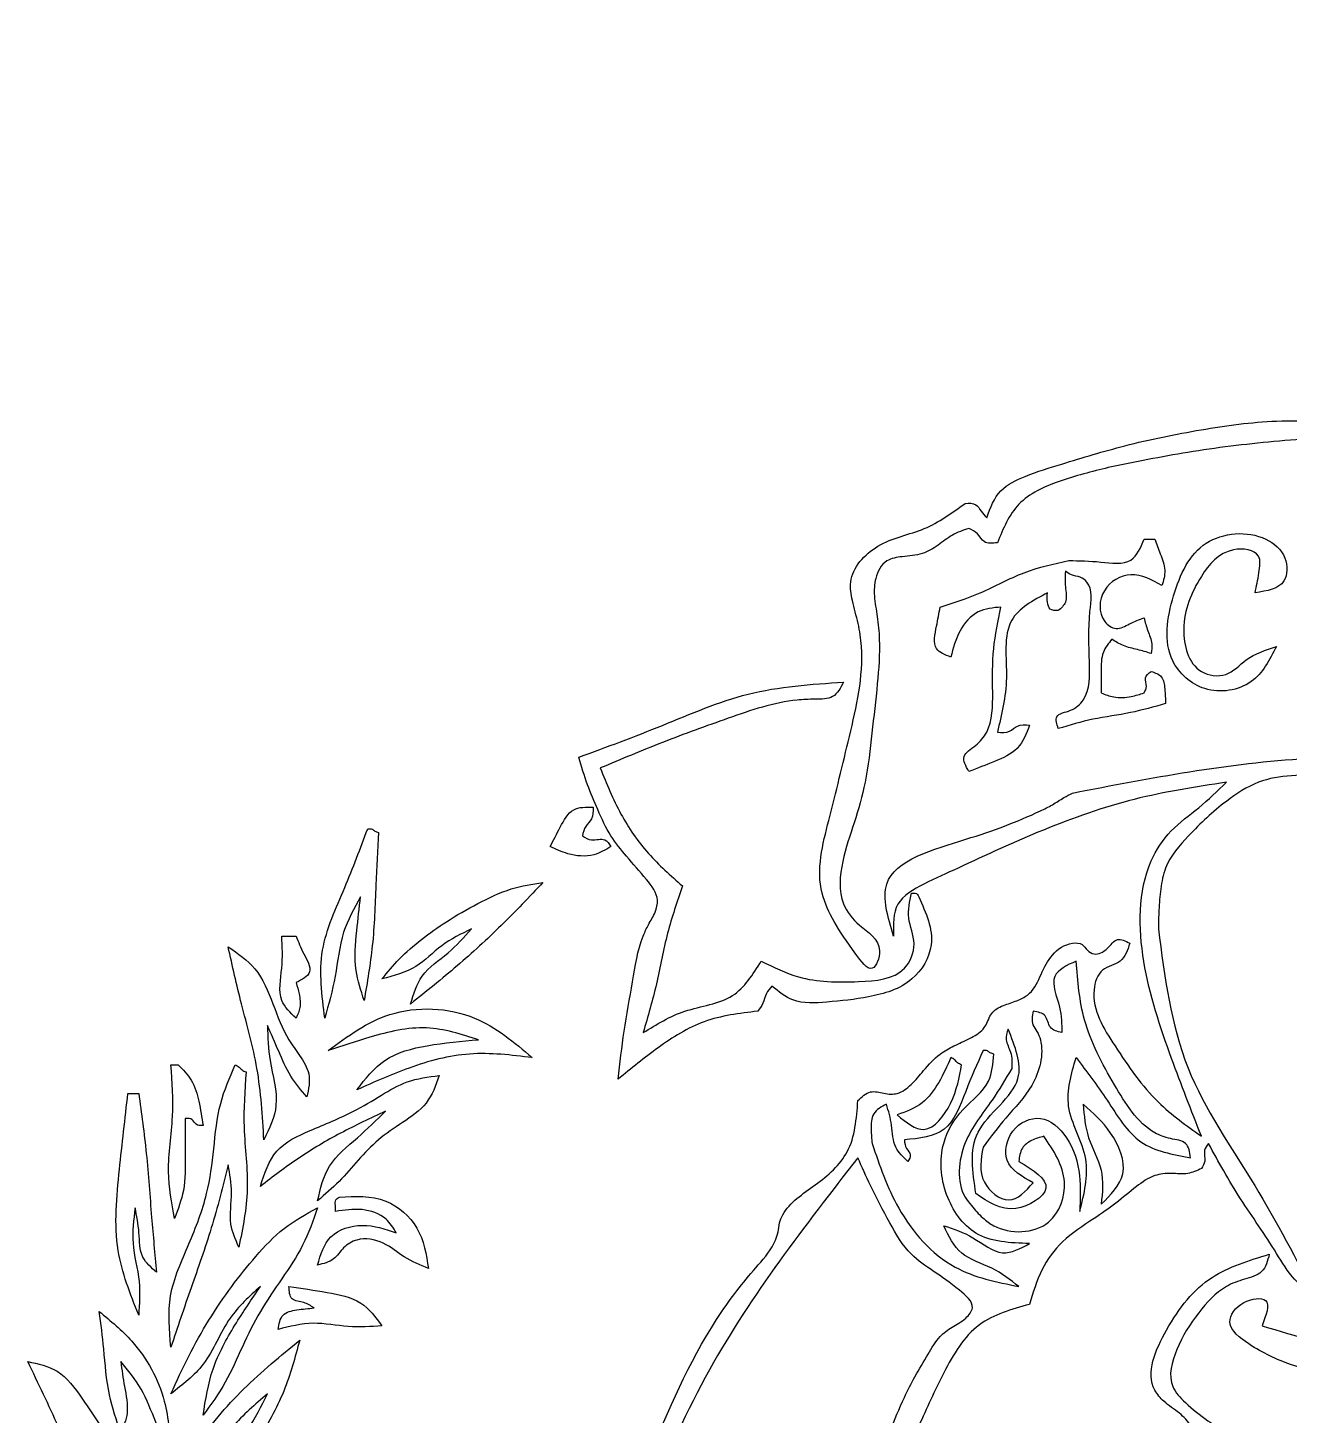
# Model space of a CAD drawing. Extents: x 2 to 213, y 30 to 257.
# Drawn here: x 6.7 to 88.6, y 167.2 to 257.3 of the extents above; entities that cross this region are included whole.
import ezdxf

# ---------------------------------------------------------------- set-up
doc = ezdxf.new("R2010")
doc.units = 0
doc.layers.add('logo_fulldesign_outline', color=7, linetype='CONTINUOUS')

msp = doc.modelspace()

# ---------------------------------------------------------------- linework, layer by layer
at = {"layer": 'logo_fulldesign_outline', "color": 7}
for p, q in [((79.147106, 224.123956), (79.844194, 224.123956)), ((23.166881, 198.340521), (24.096098, 198.340521)), ((15.966122, 189.978418), (16.430731, 189.978418)), ((13.178861, 188.120126), (13.875597, 188.120126))]:
    msp.add_line(p, q, dxfattribs=at)
for points, knots in [([(68.926639, 225.517498), (69.167263, 226.161704), (69.63013, 227.400912), (71.64868, 228.340042), (74.343898, 229.168447), (78.139071, 230.325136), (82.788925, 231.262867), (87.035706, 231.863467), (90.721606, 231.771191), (93.728771, 231.74289), (96.638973, 231.771362), (99.050071, 232.973631), (100.836409, 234.754588), (102.535109, 236.662766), (104.450002, 238.375137), (106.151256, 240.20116), (107.07913, 242.479153), (106.280119, 244.472744), (105.041981, 245.646079), (103.618494, 247.794721), (104.891888, 251.213412), (108.490809, 253.636541), (107.342199, 256.136293), (106.788867, 257.340523)], [0, 0, 0, 0, 1.980376, 3.809494, 6.318944, 10.567552, 15.639867, 20.564087, 23.383092, 26.673917, 29.635415, 31.961156, 34.534995, 37.16201, 39.630646, 42.218566, 44.683532, 46.450247, 48.259798, 49.837792, 53.857361, 57.623575, 61.124393, 61.124393, 61.124393, 61.124393]), ([(93.316284, 230.860318), (91.399978, 230.74541), (87.608808, 230.518079), (82.094416, 229.850979), (78.539165, 229.121584), (76.824276, 228.769757)], [0, 0, 0, 0, 5.758891, 11.393244, 16.643459, 16.643459, 16.643459, 16.643459]), ([(76.824276, 228.769757), (75.759942, 228.507065), (73.736007, 228.007532), (70.769118, 226.675961), (69.999385, 224.805335), (69.623376, 223.891546)], [0, 0, 0, 0, 3.323197, 6.319391, 9.180786, 9.180786, 9.180786, 9.180786]), ([(67.765295, 224.820762), (67.398186, 224.696814), (66.666515, 224.449778), (65.789116, 223.696188), (64.715765, 223.089956), (63.552695, 223.006581), (62.260739, 222.817907), (61.642249, 221.634459), (61.599243, 220.358613), (61.849287, 219.050964), (62.032257, 217.151469), (61.836849, 214.617434), (61.470757, 211.528867), (61.147207, 208.482615), (60.355377, 205.714175), (59.464118, 203.213274), (59.253424, 200.640715), (60.662839, 198.889624), (62.347325, 197.942329), (61.531756, 195.665223), (60.044565, 197.700973), (59.103898, 199.024258), (57.675877, 201.988024), (58.780375, 206.20181), (60.038612, 211.349665), (61.047983, 215.694395), (60.615363, 218.670224), (60.200857, 220.01234), (59.894372, 221.938897), (61.857061, 224.084382), (64.940261, 224.564511), (66.677832, 225.825995), (67.532814, 226.446715)], [0, 0, 0, 0, 1.149925, 2.291871, 3.44431, 4.758741, 5.798748, 7.143194, 8.285155, 9.637469, 11.113935, 14.002828, 17.226924, 20.458304, 23.177898, 25.80162, 28.556652, 30.282284, 32.389789, 33.623208, 35.022785, 37.561988, 39.570517, 44.317686, 49.928266, 55.831899, 57.341435, 58.877211, 60.079604, 63.002984, 66.222521, 69.341354, 69.341354, 69.341354, 69.341354]), ([(67.532814, 226.446715), (67.786506, 226.462093), (68.241523, 226.489676), (68.557011, 225.913603), (68.803476, 225.649485), (68.926639, 225.517498)], [0, 0, 0, 0, 0.693077, 1.243092, 1.7925, 1.7925, 1.7925, 1.7925]), ([(69.623376, 223.891546), (69.301366, 223.849736), (68.733726, 223.776033), (68.382547, 224.534155), (67.972567, 224.72452), (67.765295, 224.820762)], [0, 0, 0, 0, 0.864339, 1.523661, 2.197829, 2.197829, 2.197829, 2.197829]), ([(87.741689, 217.15536), (87.299323, 216.281457), (86.378665, 214.462681), (83.024199, 213.923327), (80.232167, 216.48433), (80.861356, 220.446724), (82.631301, 224.412842), (86.541567, 224.75653), (88.467119, 223.12337), (88.468266, 220.963496), (87.123677, 220.7582), (86.347864, 220.639746)], [0, 0, 0, 0, 2.814107, 5.856749, 8.622002, 12.847393, 16.865195, 20.733622, 22.476669, 23.965193, 25.995548, 25.995548, 25.995548, 25.995548]), ([(74.269247, 222.730131), (74.931708, 222.71827), (76.224893, 222.695118), (78.414536, 222.353848), (78.919609, 223.574254), (79.147106, 224.123956)], [0, 0, 0, 0, 2.060658, 4.022593, 5.630569, 5.630569, 5.630569, 5.630569]), ([(79.844194, 224.123956), (79.960271, 223.807538), (80.20228, 223.147834), (80.606169, 222.134763), (80.40476, 221.437566), (80.30845, 221.104178)], [0, 0, 0, 0, 1.019289, 2.125125, 3.138492, 3.138492, 3.138492, 3.138492]), ([(86.347864, 220.639746), (86.435865, 221.054211), (86.596393, 221.81027), (86.820365, 223.393675), (84.326997, 223.695077), (82.561569, 221.47834), (81.340507, 218.644015), (82.166174, 215.414245), (84.584953, 215.077871), (85.840031, 216.532489), (87.052512, 216.929626), (87.741689, 217.15536)], [0, 0, 0, 0, 1.322826, 2.413076, 4.075949, 6.786697, 10.405424, 13.373512, 14.968127, 16.600035, 18.749222, 18.749222, 18.749222, 18.749222]), ([(65.907003, 219.710706), (66.78214, 219.987412), (68.661328, 220.581586), (71.264613, 222.076104), (73.283449, 222.515549), (74.269247, 222.730131)], [0, 0, 0, 0, 2.748875, 5.902682, 8.912266, 8.912266, 8.912266, 8.912266]), ([(73.572511, 211.813069), (73.478439, 212.104689), (73.263888, 212.769787), (74.486704, 212.932688), (75.652377, 213.944925), (75.605201, 216.520464), (75.484424, 218.840375), (75.869876, 221.058608), (74.99802, 221.709761), (74.454193, 221.74235), (74.163022, 221.945537), (74.037119, 222.033394)], [0, 0, 0, 0, 0.772312, 1.761418, 2.823143, 5.340038, 8.60744, 10.531975, 11.061407, 11.656439, 12.109733, 12.109733, 12.109733, 12.109733]), ([(74.037119, 222.033394), (74.021438, 221.703352), (73.990184, 221.045547), (74.213927, 220.052015), (73.760967, 219.646811), (73.572511, 219.478225)], [0, 0, 0, 0, 1.009117, 2.011264, 2.725279, 2.725279, 2.725279, 2.725279]), ([(80.30845, 221.104178), (79.649246, 221.477024), (78.371922, 222.199479), (76.250795, 220.996933), (76.146094, 218.984504), (77.343625, 218.136237), (78.238545, 218.669263), (78.832938, 218.894544), (79.147106, 219.013617)], [0, 0, 0, 0, 2.140049, 4.146717, 6.140895, 7.00881, 7.926774, 8.955924, 8.955924, 8.955924, 8.955924]), ([(72.875422, 220.639922), (71.937279, 220.134663), (69.79109, 218.978782), (70.467625, 215.057168), (69.899807, 212.718529), (69.623517, 211.580589)], [0, 0, 0, 0, 2.926386, 6.694688, 10.266022, 10.266022, 10.266022, 10.266022]), ([(73.572511, 219.478225), (73.376972, 219.479653), (73.005154, 219.482367), (72.831662, 220.084272), (72.859577, 220.438718), (72.875422, 220.639922)], [0, 0, 0, 0, 0.524214, 0.996792, 1.617277, 1.617277, 1.617277, 1.617277]), ([(66.603739, 216.458447), (66.229807, 216.602252), (65.350723, 216.940325), (65.67678, 218.457145), (65.833858, 219.312436), (65.907003, 219.710706)], [0, 0, 0, 0, 1.07641, 2.530551, 3.797758, 3.797758, 3.797758, 3.797758]), ([(69.855997, 219.710706), (69.339554, 219.663268), (68.240192, 219.562288), (67.045535, 218.178511), (66.754011, 217.043509), (66.603739, 216.458447)], [0, 0, 0, 0, 1.508587, 3.211359, 5.022873, 5.022873, 5.022873, 5.022873]), ([(67.765436, 209.025772), (67.573348, 209.376347), (67.189082, 210.07766), (68.305015, 210.711982), (69.309463, 211.919716), (69.331659, 214.285351), (69.271953, 216.972315), (69.664013, 218.810553), (69.855997, 219.710706)], [0, 0, 0, 0, 1.02376, 2.047997, 3.176135, 5.781438, 8.637198, 11.377483, 11.377483, 11.377483, 11.377483]), ([(79.147106, 219.013617), (79.21618, 218.730492), (79.354585, 218.163187), (79.717327, 217.417376), (79.642995, 216.906096), (79.611714, 216.690928)], [0, 0, 0, 0, 0.877436, 1.758144, 2.398102, 2.398102, 2.398102, 2.398102]), ([(77.056544, 217.619792), (76.838082, 217.353158), (76.345154, 216.751536), (76.368871, 215.469203), (76.362924, 214.594245), (76.359808, 214.135758)], [0, 0, 0, 0, 1.005401, 2.268544, 3.659119, 3.659119, 3.659119, 3.659119]), ([(79.611714, 216.690928), (79.312462, 216.781569), (78.713839, 216.962889), (77.809573, 217.145035), (77.299441, 217.466654), (77.056544, 217.619792)], [0, 0, 0, 0, 0.939605, 1.879587, 2.73396, 2.73396, 2.73396, 2.73396]), ([(79.147106, 214.135758), (79.223405, 214.270783), (79.396106, 214.576407), (79.086123, 215.153561), (79.436189, 215.404008), (79.611714, 215.529583)], [0, 0, 0, 0, 0.445913, 1.00931, 1.575887, 1.575887, 1.575887, 1.575887]), ([(79.611714, 215.529583), (79.864501, 215.442084), (80.394061, 215.258782), (80.509989, 214.323671), (80.530073, 213.749435), (80.540931, 213.439022)], [0, 0, 0, 0, 0.743075, 1.556656, 2.513916, 2.513916, 2.513916, 2.513916]), ([(42.446469, 209.954812), (44.259304, 210.623541), (47.921287, 211.974394), (53.457605, 214.427039), (57.539974, 214.695079), (59.635566, 214.832671)], [0, 0, 0, 0, 5.8068, 11.72992, 17.977447, 17.977447, 17.977447, 17.977447]), ([(59.635566, 214.832671), (59.43974, 214.456261), (59.052353, 213.711643), (57.756144, 213.736401), (55.495516, 213.65509), (52.14763, 212.497012), (47.933937, 210.974557), (45.188468, 209.823134), (43.840294, 209.257724)], [0, 0, 0, 0, 1.172689, 2.319827, 3.498621, 8.118083, 12.656472, 17.035315, 17.035315, 17.035315, 17.035315]), ([(76.359808, 214.135758), (76.628896, 214.030007), (77.252867, 213.784785), (78.238587, 213.842899), (78.872672, 214.047295), (79.147106, 214.135758)], [0, 0, 0, 0, 0.860588, 1.995568, 2.86162, 2.86162, 2.86162, 2.86162]), ([(80.540931, 213.439022), (79.784935, 213.224909), (78.235854, 212.786178), (75.857277, 212.497201), (74.31992, 212.036867), (73.572511, 211.813069)], [0, 0, 0, 0, 2.354319, 4.824139, 7.160961, 7.160961, 7.160961, 7.160961]), ([(71.714078, 212.045197), (71.501651, 211.488001), (71.07883, 210.37894), (69.389788, 209.648383), (68.316371, 209.236945), (67.765436, 209.025772)], [0, 0, 0, 0, 1.715902, 3.415384, 5.207416, 5.207416, 5.207416, 5.207416]), ([(69.623517, 211.580589), (69.901869, 211.556767), (70.396476, 211.514439), (70.941118, 212.111348), (71.435726, 212.069019), (71.714078, 212.045197)], [0, 0, 0, 0, 0.79129, 1.406054, 2.197344, 2.197344, 2.197344, 2.197344]), ([(74.501728, 207.631912), (79.566924, 208.611364), (90.427034, 210.711373), (106.95511, 209.086038), (118.284284, 209.515473), (123.745272, 209.722473)], [0, 0, 0, 0, 15.40014, 33.018907, 49.415094, 49.415094, 49.415094, 49.415094]), ([(45.001639, 189.049201), (45.119492, 190.087182), (45.36, 192.205445), (45.946072, 195.288843), (46.294113, 197.665533), (46.972703, 199.118981), (47.418568, 199.823739), (47.708023, 200.932334), (46.725849, 202.180754), (45.617991, 203.423001), (44.422557, 204.871825), (43.704134, 206.506051), (42.965889, 208.196385), (42.623255, 209.356326), (42.446469, 209.954812)], [0, 0, 0, 0, 3.130895, 6.389386, 9.440952, 10.253567, 11.173338, 11.96116, 13.49516, 15.472619, 17.140405, 19.049328, 20.80336, 22.673079, 22.673079, 22.673079, 22.673079]), ([(43.840294, 209.257724), (44.253048, 208.244257), (45.058022, 206.267741), (46.861012, 203.633757), (48.412893, 202.269405), (49.182761, 201.592568)], [0, 0, 0, 0, 3.278269, 6.393455, 9.460259, 9.460259, 9.460259, 9.460259]), ([(84.489572, 208.328648), (82.482418, 208.020978), (78.418861, 207.398089), (72.617009, 205.33742), (68.901752, 203.607657), (67.068347, 202.754054)], [0, 0, 0, 0, 6.079905, 12.308984, 18.377701, 18.377701, 18.377701, 18.377701]), ([(82.863619, 185.332829), (82.207833, 187.012465), (80.754549, 190.734693), (78.81223, 196.547498), (78.710949, 202.052717), (80.799937, 205.279958), (82.761386, 206.652635), (83.905606, 207.762311), (84.489572, 208.328648)], [0, 0, 0, 0, 5.401911, 11.97113, 18.510896, 20.850896, 23.191344, 25.630854, 25.630854, 25.630854, 25.630854]), ([(100.749453, 208.328648), (99.108137, 208.39876), (95.8305, 208.538772), (91.161631, 208.777898), (87.08493, 208.863739), (84.187886, 206.964748), (82.191855, 205.091011), (80.536077, 203.191673), (80.205085, 201.403006), (80.09642, 200.0811), (80.082692, 199.209503), (80.076322, 198.805059)], [0, 0, 0, 0, 4.916241, 9.817524, 14.200367, 16.631435, 19.942638, 22.52841, 23.905812, 25.306251, 26.5187, 26.5187, 26.5187, 26.5187]), ([(62.887225, 198.340451), (62.514205, 199.568403), (61.495516, 202.921849), (67.720724, 204.572215), (71.11105, 205.830541), (73.204953, 206.854693), (73.865035, 207.303827), (74.312957, 207.534639), (74.501728, 207.631912)], [0, 0, 0, 0, 3.405705, 9.300726, 14.482992, 15.365814, 16.239626, 16.876131, 16.876131, 16.876131, 16.876131]), ([(40.588353, 204.147632), (40.801302, 204.559602), (41.226949, 205.383058), (41.948432, 206.753401), (42.918519, 206.719008), (43.375651, 206.702801)], [0, 0, 0, 0, 1.427429, 2.853183, 4.123779, 4.123779, 4.123779, 4.123779]), ([(43.375651, 206.702801), (43.380291, 206.43647), (43.388664, 205.955895), (42.836526, 205.482772), (42.732729, 205.063284), (42.678562, 204.844368)], [0, 0, 0, 0, 0.756153, 1.364421, 2.02832, 2.02832, 2.02832, 2.02832]), ([(25.954461, 192.998196), (25.766587, 194.49169), (25.395045, 197.445257), (27.291294, 201.417382), (28.266746, 204.034589), (28.741758, 205.309082)], [0, 0, 0, 0, 4.41873, 8.738579, 12.838942, 12.838942, 12.838942, 12.838942]), ([(29.438847, 205.076601), (29.382462, 203.937), (29.261098, 201.484071), (29.13979, 197.8237), (28.713112, 195.342715), (28.50963, 194.15954)], [0, 0, 0, 0, 3.424038, 7.370053, 10.967519, 10.967519, 10.967519, 10.967519]), ([(28.741758, 205.309082), (28.840789, 205.313724), (29.018124, 205.322036), (29.206055, 205.133989), (29.359117, 205.096256), (29.438847, 205.076601)], [0, 0, 0, 0, 0.282804, 0.506423, 0.749546, 0.749546, 0.749546, 0.749546]), ([(42.678562, 204.844368), (42.867781, 204.726948), (43.308043, 204.453744), (44.130541, 204.793287), (44.418349, 204.336101), (44.536995, 204.147632)], [0, 0, 0, 0, 0.648001, 1.507718, 2.110701, 2.110701, 2.110701, 2.110701]), ([(44.536995, 204.147632), (44.178559, 203.938258), (43.323546, 203.438818), (41.846202, 203.573017), (40.960755, 203.97751), (40.588353, 204.147632)], [0, 0, 0, 0, 1.225269, 2.922756, 4.154906, 4.154906, 4.154906, 4.154906]), ([(67.068347, 202.754054), (66.33874, 202.426997), (64.97836, 201.817189), (62.819027, 200.604004), (62.864641, 199.090048), (62.887225, 198.340451)], [0, 0, 0, 0, 2.45799, 4.583011, 6.666995, 6.666995, 6.666995, 6.666995]), ([(29.670834, 195.553048), (30.031268, 195.992259), (30.802996, 196.932654), (32.233021, 198.15493), (33.939746, 199.370015), (35.883136, 200.471122), (37.949508, 201.479145), (39.429054, 201.714324), (40.123639, 201.824731)], [0, 0, 0, 0, 1.701703, 3.64352, 5.620045, 7.978525, 10.350939, 12.450208, 12.450208, 12.450208, 12.450208]), ([(40.123639, 201.824731), (39.231846, 200.884146), (37.447521, 199.002197), (34.57089, 196.370358), (32.544447, 194.742565), (31.529267, 193.927095)], [0, 0, 0, 0, 3.887629, 7.778472, 11.684389, 11.684389, 11.684389, 11.684389]), ([(49.182761, 201.592568), (48.833078, 200.5801), (48.115273, 198.501772), (47.55575, 195.25122), (46.933971, 193.11942), (46.627591, 192.068979)], [0, 0, 0, 0, 3.208379, 6.585951, 9.86695, 9.86695, 9.86695, 9.86695]), ([(54.292747, 196.71471), (55.089401, 196.322404), (57.076828, 195.343714), (60.235697, 195.32662), (63.528054, 195.55862), (64.46513, 197.873038), (63.685404, 199.473281), (63.929532, 200.584837), (64.048816, 201.12796)], [0, 0, 0, 0, 2.622464, 6.542304, 9.633399, 11.345764, 13.047392, 14.67325, 14.67325, 14.67325, 14.67325]), ([(64.048816, 201.12796), (64.12554, 201.134918), (64.259855, 201.1471), (64.446723, 201.05892), (64.491243, 200.949831), (64.513425, 200.895479)], [0, 0, 0, 0, 0.229133, 0.401131, 0.571914, 0.571914, 0.571914, 0.571914]), ([(28.27715, 200.895479), (27.858433, 200.142203), (26.963651, 198.532477), (26.724859, 195.735065), (26.208382, 193.900261), (25.954461, 192.998196)], [0, 0, 0, 0, 2.557895, 5.466136, 8.278734, 8.278734, 8.278734, 8.278734]), ([(28.50963, 194.15954), (28.298159, 194.805509), (27.817891, 196.272555), (28.014767, 198.577855), (28.193971, 200.160765), (28.27715, 200.895479)], [0, 0, 0, 0, 2.021356, 4.590659, 6.816212, 6.816212, 6.816212, 6.816212]), ([(64.513425, 200.895479), (64.985376, 199.856448), (65.829088, 197.998963), (64.150662, 195.12579), (61.345011, 194.320273), (58.77068, 194.054928), (56.441842, 193.894671), (55.422521, 194.732682), (54.989836, 195.088404)], [0, 0, 0, 0, 3.227082, 5.769084, 8.815079, 11.542394, 13.752669, 15.382903, 15.382903, 15.382903, 15.382903]), ([(24.096098, 192.998055), (23.718299, 193.361859), (22.8109, 194.235644), (23.264851, 196.285962), (23.199576, 197.654873), (23.166881, 198.340521)], [0, 0, 0, 0, 1.487768, 3.573318, 5.666154, 5.666154, 5.666154, 5.666154]), ([(24.096098, 198.340521), (24.241898, 197.971018), (24.530839, 197.238752), (25.306575, 195.940978), (24.485846, 195.520446), (24.096098, 195.320744)], [0, 0, 0, 0, 1.254332, 2.485781, 3.599411, 3.599411, 3.599411, 3.599411]), ([(35.477909, 198.804953), (34.810006, 198.480568), (33.494517, 197.841664), (31.925176, 196.148951), (30.444439, 195.757539), (29.670834, 195.553048)], [0, 0, 0, 0, 2.215405, 4.363422, 6.713365, 6.713365, 6.713365, 6.713365]), ([(31.529267, 193.927095), (31.719215, 194.576726), (32.126254, 195.968819), (34.024935, 197.158733), (34.998573, 198.261865), (35.477909, 198.804953)], [0, 0, 0, 0, 1.966696, 4.214429, 6.394107, 6.394107, 6.394107, 6.394107]), ([(80.076322, 198.805059), (80.476376, 195.698004), (81.255731, 189.645069), (86.428146, 182.353839), (89.032473, 177.322365), (90.296647, 174.880023)], [0, 0, 0, 0, 9.246389, 18.013129, 26.282842, 26.282842, 26.282842, 26.282842]), ([(22.005431, 185.100454), (21.9134, 186.65739), (21.73632, 189.65315), (20.552558, 193.764875), (19.960571, 196.40484), (19.682742, 197.643821)], [0, 0, 0, 0, 4.663168, 8.972577, 12.78366, 12.78366, 12.78366, 12.78366]), ([(19.682742, 197.643821), (20.311575, 197.211299), (21.660953, 196.283174), (22.600211, 193.929857), (23.341406, 191.93568), (24.343829, 190.573741), (25.111831, 189.365925), (24.90381, 188.401249), (24.793081, 187.887751)], [0, 0, 0, 0, 2.242034, 4.81106, 7.361078, 8.595526, 9.92275, 11.433295, 11.433295, 11.433295, 11.433295]), ([(60.564536, 187.655517), (60.826293, 187.906318), (61.314381, 188.373977), (62.257284, 188.093901), (63.21397, 188.020371), (64.101081, 188.709185), (64.878906, 189.684608), (65.735116, 190.633481), (66.819319, 191.231273), (67.799451, 191.651096), (68.601977, 192.104644), (68.95803, 192.690073), (69.110117, 193.116978), (69.4844, 193.631507), (70.228221, 193.915288), (71.040226, 194.180422), (71.964262, 194.703376), (72.456179, 195.875525), (73.100443, 197.194162), (74.155229, 197.931615), (75.142348, 197.887006), (75.429554, 197.392824), (76.025309, 197.034281), (76.795838, 197.459343), (77.349958, 198.322227), (77.933904, 198.021898), (78.217889, 197.875842)], [0, 0, 0, 0, 1.003234, 1.870695, 2.732764, 3.803623, 5.016809, 6.537584, 7.571632, 8.692903, 9.772894, 10.229612, 10.714815, 11.132507, 12.091991, 12.994598, 13.737666, 15.177365, 16.632183, 18.145311, 18.772268, 19.269764, 19.765541, 20.694817, 21.574261, 22.406865, 22.406865, 22.406865, 22.406865]), ([(78.217889, 197.875842), (78.069771, 197.42637), (77.777399, 196.539153), (76.249386, 196.306522), (75.493323, 193.919681), (77.416264, 190.937309), (79.650231, 187.631591), (81.888972, 186.030062), (82.863619, 185.332829)], [0, 0, 0, 0, 1.317429, 2.600483, 3.986331, 7.889378, 12.503493, 16.06109, 16.06109, 16.06109, 16.06109]), ([(46.627591, 192.068979), (47.494088, 192.602659), (49.284735, 193.705527), (52.605569, 194.01123), (53.751247, 195.847028), (54.292747, 196.71471)], [0, 0, 0, 0, 3.048139, 6.29909, 9.212781, 9.212781, 9.212781, 9.212781]), ([(74.733856, 196.714498), (74.137465, 196.439307), (72.835376, 195.838485), (73.778149, 193.798851), (73.796379, 192.608248), (73.804639, 192.068767)], [0, 0, 0, 0, 1.700805, 3.713339, 5.380806, 5.380806, 5.380806, 5.380806]), ([(82.166883, 183.939004), (82.110918, 184.303213), (81.996677, 185.046658), (80.800653, 185.141192), (78.899978, 185.875969), (77.062486, 188.891227), (75.07095, 192.556881), (74.838973, 195.418007), (74.733856, 196.714498)], [0, 0, 0, 0, 0.984665, 2.009958, 3.099489, 7.174209, 11.81965, 15.668963, 15.668963, 15.668963, 15.668963]), ([(24.096098, 195.320744), (24.164789, 195.07625), (24.312052, 194.552092), (24.42431, 193.732513), (24.199587, 193.229637), (24.096098, 192.998055)], [0, 0, 0, 0, 0.766101, 1.642403, 2.390439, 2.390439, 2.390439, 2.390439]), ([(54.989836, 195.088404), (54.851738, 194.934812), (54.562332, 194.612934), (54.458317, 193.96381), (54.189516, 193.624946), (54.060619, 193.462451)], [0, 0, 0, 0, 0.608419, 1.275045, 1.889227, 1.889227, 1.889227, 1.889227]), ([(26.186589, 190.907599), (27.450101, 191.839572), (30.215236, 193.879148), (35.67008, 193.63473), (38.257718, 191.436189), (39.426691, 190.442991)], [0, 0, 0, 0, 4.631591, 10.136009, 14.671625, 14.671625, 14.671625, 14.671625]), ([(54.060619, 193.462451), (52.877794, 193.318333), (50.543826, 193.033956), (47.588578, 191.160516), (45.852752, 189.743833), (45.001639, 189.049201)], [0, 0, 0, 0, 3.531002, 6.96743, 10.273354, 10.273354, 10.273354, 10.273354]), ([(71.946206, 193.462592), (71.886395, 193.152589), (71.792594, 192.666408), (72.233746, 192.136771), (72.718347, 190.844194), (72.096345, 188.546918), (70.189675, 186.640399), (69.172065, 185.275897), (68.694653, 184.63574)], [0, 0, 0, 0, 0.883711, 1.385932, 1.973354, 4.992913, 7.697703, 10.088127, 10.088127, 10.088127, 10.088127]), ([(73.804639, 192.068767), (73.514296, 192.139345), (72.933334, 192.280569), (72.856864, 193.303855), (72.252045, 193.409281), (71.946206, 193.462592)], [0, 0, 0, 0, 0.815389, 1.631555, 2.466451, 2.466451, 2.466451, 2.466451]), ([(22.237912, 192.533482), (22.259594, 191.773429), (22.309159, 190.036029), (23.148875, 187.484036), (22.357655, 185.834686), (22.005431, 185.100454)], [0, 0, 0, 0, 2.290216, 5.23519, 7.598053, 7.598053, 7.598053, 7.598053]), ([(24.793081, 187.887751), (24.423569, 188.326904), (23.667068, 189.225981), (22.959044, 190.871616), (22.479687, 191.976306), (22.237912, 192.533482)], [0, 0, 0, 0, 1.712474, 3.505941, 5.331056, 5.331056, 5.331056, 5.331056]), ([(35.942658, 191.604336), (34.824271, 191.961358), (32.499164, 192.703601), (29.141515, 191.896643), (27.076924, 191.205604), (26.186589, 190.907599)], [0, 0, 0, 0, 3.460386, 7.194082, 10.025018, 10.025018, 10.025018, 10.025018]), ([(68.230044, 181.616315), (68.006889, 183.026896), (67.539611, 185.980591), (71.820334, 188.547768), (70.770484, 191.174686), (70.320253, 192.301248)], [0, 0, 0, 0, 3.981032, 8.336104, 11.606168, 11.606168, 11.606168, 11.606168]), ([(70.320253, 192.301248), (70.247077, 192.068076), (70.08526, 191.552451), (70.592897, 190.75402), (70.567078, 190.106056), (70.552733, 189.746079)], [0, 0, 0, 0, 0.70217, 1.552748, 2.615956, 2.615956, 2.615956, 2.615956]), ([(28.045022, 188.35243), (28.59364, 189.06527), (29.751496, 190.569717), (32.771725, 191.336161), (34.837972, 191.510909), (35.942658, 191.604336)], [0, 0, 0, 0, 2.628914, 5.548311, 8.902251, 8.902251, 8.902251, 8.902251]), ([(39.426691, 190.442991), (38.066101, 190.60987), (35.359964, 190.941782), (31.497442, 189.899313), (29.159013, 188.851562), (28.045022, 188.35243)], [0, 0, 0, 0, 4.076767, 8.10846, 11.77649, 11.77649, 11.77649, 11.77649]), ([(66.603739, 190.443167), (66.359997, 189.900684), (65.884287, 188.841922), (64.818717, 187.345006), (63.695736, 186.936066), (63.119706, 186.726301)], [0, 0, 0, 0, 1.793115, 3.499616, 5.296848, 5.296848, 5.296848, 5.296848]), ([(68.694653, 190.907423), (68.313291, 190.049681), (67.558992, 188.35315), (66.529117, 185.392567), (64.548489, 185.196025), (63.584314, 185.100348)], [0, 0, 0, 0, 2.88541, 5.707066, 8.383602, 8.383602, 8.383602, 8.383602]), ([(71.714078, 178.364056), (70.461584, 178.410077), (68.101722, 178.496787), (66.011984, 181.532182), (65.781308, 184.697427), (67.24044, 187.165235), (69.224866, 188.57887), (69.342167, 190.055622), (69.391389, 190.675295)], [0, 0, 0, 0, 3.552814, 6.693963, 10.016205, 12.555258, 15.029333, 16.818106, 16.818106, 16.818106, 16.818106]), ([(67.300828, 189.978559), (67.208075, 190.012522), (67.0276, 190.078604), (66.858726, 190.319463), (66.689614, 190.401506), (66.603739, 190.443167)], [0, 0, 0, 0, 0.289541, 0.563375, 0.845891, 0.845891, 0.845891, 0.845891]), ([(69.391389, 190.675295), (69.311692, 190.694921), (69.158735, 190.732587), (68.97087, 190.920465), (68.793649, 190.912097), (68.694653, 190.907423)], [0, 0, 0, 0, 0.243007, 0.46639, 0.749094, 0.749094, 0.749094, 0.749094]), ([(74.965983, 180.45497), (75.257589, 181.603991), (75.857279, 183.96696), (73.75445, 187.116842), (74.421684, 189.382948), (74.733856, 190.443167)], [0, 0, 0, 0, 3.423736, 7.040935, 10.221193, 10.221193, 10.221193, 10.221193]), ([(74.733856, 190.443167), (75.415385, 189.544359), (76.787357, 187.734989), (78.635637, 184.574678), (80.998788, 184.149277), (82.166883, 183.939004)], [0, 0, 0, 0, 3.425608, 6.896009, 10.288122, 10.288122, 10.288122, 10.288122]), ([(15.966158, 171.627976), (15.868292, 172.755046), (15.665281, 175.093035), (17.157961, 178.308205), (18.375587, 181.412384), (18.764665, 184.530643), (19.026948, 187.410725), (19.787016, 189.152728), (20.14728, 189.978418)], [0, 0, 0, 0, 3.335654, 6.919471, 10.387126, 13.328566, 16.308078, 18.992917, 18.992917, 18.992917, 18.992917]), ([(16.198603, 179.990221), (16.013718, 181.005909), (15.612784, 183.208493), (16.215056, 186.544875), (16.047187, 188.860288), (15.966122, 189.978418)], [0, 0, 0, 0, 3.07475, 6.667793, 10.023296, 10.023296, 10.023296, 10.023296]), ([(16.430731, 189.978418), (16.746612, 189.663399), (17.410762, 189.001062), (17.820773, 187.557151), (17.97552, 186.555263), (18.056684, 186.029776)], [0, 0, 0, 0, 1.318086, 2.77132, 4.374282, 4.374282, 4.374282, 4.374282]), ([(20.14728, 189.978418), (20.233152, 189.936779), (20.402251, 189.854784), (20.5712, 189.614028), (20.751623, 189.547836), (20.844369, 189.51381)], [0, 0, 0, 0, 0.282475, 0.556254, 0.845864, 0.845864, 0.845864, 0.845864]), ([(20.844369, 189.51381), (20.762081, 188.31219), (20.588131, 185.772039), (21.150197, 181.956452), (20.63172, 179.382583), (20.379761, 178.131788)], [0, 0, 0, 0, 3.608486, 7.628123, 11.42817, 11.42817, 11.42817, 11.42817]), ([(21.773303, 182.08057), (22.039754, 182.920892), (22.573416, 184.60393), (25.196757, 185.819325), (27.55229, 186.746041), (29.5675, 187.965107), (31.33595, 189.024683), (32.673996, 189.192167), (33.387453, 189.28147)], [0, 0, 0, 0, 2.528891, 5.064991, 8.141543, 10.250056, 12.11506, 14.245425, 14.245425, 14.245425, 14.245425]), ([(33.387453, 189.28147), (33.161035, 188.64314), (32.70654, 187.361803), (31.007638, 186.231201), (29.409983, 185.171872), (28.114559, 183.790441), (26.917697, 182.36134), (25.968262, 181.557023), (25.489817, 181.151706)], [0, 0, 0, 0, 1.97807, 3.970634, 5.896267, 7.761635, 9.609125, 11.48586, 11.48586, 11.48586, 11.48586]), ([(63.119706, 186.726301), (63.708011, 186.232655), (65.014272, 185.136575), (66.87255, 187.579092), (67.154409, 189.158237), (67.300828, 189.978559)], [0, 0, 0, 0, 1.97825, 4.392467, 7.002346, 7.002346, 7.002346, 7.002346]), ([(70.552733, 189.746079), (70.143484, 189.048311), (69.178523, 187.403059), (67.208912, 185.066309), (66.919884, 182.122305), (68.011999, 180.719416), (68.602223, 180.058471), (70.076803, 178.953871), (73.228965, 179.018558), (74.442273, 182.654491), (73.27142, 184.397669), (72.643294, 185.332829)], [0, 0, 0, 0, 2.419436, 5.704737, 9.224886, 9.907268, 10.994164, 11.874241, 15.432678, 18.237848, 21.484409, 21.484409, 21.484409, 21.484409]), ([(13.875597, 173.718679), (13.328116, 175.1008), (12.126799, 178.133542), (12.603735, 183.105882), (12.990708, 186.479715), (13.178861, 188.120126)], [0, 0, 0, 0, 4.403024, 9.661405, 14.637634, 14.637634, 14.637634, 14.637634]), ([(13.875597, 188.120126), (14.056182, 186.821325), (14.428222, 184.14555), (14.679149, 180.260246), (14.924209, 177.691393), (15.037294, 176.505976)], [0, 0, 0, 0, 3.932546, 8.101784, 11.674252, 11.674252, 11.674252, 11.674252]), ([(42.214094, 143.289479), (42.626937, 147.122415), (43.428274, 154.562232), (46.98808, 164.800986), (50.130763, 171.764697), (52.84627, 175.518054), (54.100092, 176.978077), (55.094928, 178.132063), (55.406254, 179.135858), (55.446752, 179.704232), (55.984328, 180.963642), (57.877925, 182.129132), (60.309545, 184.259606), (60.475974, 186.476069), (60.564536, 187.655517)], [0, 0, 0, 0, 11.524335, 22.368994, 32.381152, 34.283523, 36.225219, 38.192625, 38.737803, 39.34843, 39.890278, 42.767956, 45.755647, 49.153696, 49.153696, 49.153696, 49.153696]), ([(29.90342, 186.958781), (28.923138, 186.501796), (26.987318, 185.59936), (24.252692, 183.98055), (22.594432, 182.709809), (21.773303, 182.08057)], [0, 0, 0, 0, 3.243868, 6.405853, 9.507391, 9.507391, 9.507391, 9.507391]), ([(25.489817, 181.151706), (25.676165, 181.947536), (26.063842, 183.603173), (28.103141, 185.206522), (29.3085, 186.37973), (29.90342, 186.958781)], [0, 0, 0, 0, 2.382993, 4.957558, 7.466666, 7.466666, 7.466666, 7.466666]), ([(62.422617, 187.423037), (62.094649, 187.245502), (61.446777, 186.894795), (61.39983, 185.796372), (61.463319, 185.166598), (61.4934, 184.86822)], [0, 0, 0, 0, 1.043615, 2.061578, 2.97812, 2.97812, 2.97812, 2.97812]), ([(63.816442, 183.706876), (63.507233, 183.989597), (62.825986, 184.612487), (62.817818, 186.061932), (62.553135, 186.97352), (62.422617, 187.423037)], [0, 0, 0, 0, 1.207677, 2.660745, 4.074333, 4.074333, 4.074333, 4.074333]), ([(71.946206, 182.313051), (71.225371, 182.713834), (69.881465, 183.461044), (70.355782, 185.902812), (72.539158, 186.931494), (74.420448, 185.168057), (75.078607, 182.888108), (75.002101, 181.235253), (74.965983, 180.45497)], [0, 0, 0, 0, 2.231128, 4.15966, 6.124147, 8.227009, 10.831219, 13.159986, 13.159986, 13.159986, 13.159986]), ([(76.359808, 180.919226), (76.977784, 181.5348), (78.304595, 182.856456), (77.139566, 185.688943), (75.830304, 186.858579), (75.198464, 187.423037)], [0, 0, 0, 0, 2.415399, 5.185926, 7.770027, 7.770027, 7.770027, 7.770027]), ([(75.198464, 187.423037), (75.255141, 186.681618), (75.369603, 185.184297), (76.597604, 183.19925), (76.438716, 181.675807), (76.359808, 180.919226)], [0, 0, 0, 0, 2.208809, 4.460769, 6.682544, 6.682544, 6.682544, 6.682544]), ([(16.895339, 186.494032), (16.889953, 185.697698), (16.879428, 184.141603), (16.929937, 181.911014), (16.427505, 180.591415), (16.198603, 179.990221)], [0, 0, 0, 0, 2.396201, 4.682347, 6.595498, 6.595498, 6.595498, 6.595498]), ([(18.056684, 186.029776), (17.883596, 186.023743), (17.56772, 186.012732), (17.384303, 186.511077), (17.068427, 186.500066), (16.895339, 186.494032)], [0, 0, 0, 0, 0.467225, 0.85266, 1.319885, 1.319885, 1.319885, 1.319885]), ([(61.4934, 184.86822), (61.977646, 183.438315), (63.027811, 180.33734), (66.359944, 176.506954), (69.572703, 175.865288), (71.017342, 175.576759)], [0, 0, 0, 0, 4.535207, 9.835313, 14.16575, 14.16575, 14.16575, 14.16575]), ([(63.584314, 185.100348), (63.605009, 184.904101), (63.642365, 184.54985), (64.078897, 184.14819), (63.902528, 183.851629), (63.816442, 183.706876)], [0, 0, 0, 0, 0.584675, 1.055414, 1.504277, 1.504277, 1.504277, 1.504277]), ([(72.643294, 185.332829), (72.370113, 185.25884), (71.850284, 185.118049), (71.12348, 184.585465), (71.054332, 184.013072), (71.017342, 183.706876)], [0, 0, 0, 0, 0.852518, 1.622229, 2.507594, 2.507594, 2.507594, 2.507594]), ([(83.328228, 184.86822), (83.218687, 184.726901), (82.9574, 184.389813), (83.188857, 183.755968), (82.960794, 183.395751), (82.863619, 183.242267)], [0, 0, 0, 0, 0.510401, 1.217452, 1.742386, 1.742386, 1.742386, 1.742386]), ([(90.296647, 174.880023), (89.81013, 175.243389), (88.771575, 176.019057), (87.740218, 177.767303), (86.595733, 179.5204), (85.38478, 181.266181), (84.314699, 183.057854), (83.653395, 184.271475), (83.328228, 184.86822)], [0, 0, 0, 0, 1.804523, 3.852069, 5.997987, 8.110002, 10.217444, 12.256109, 12.256109, 12.256109, 12.256109]), ([(60.564536, 183.939004), (57.116363, 179.504154), (49.925625, 170.255824), (43.514101, 152.580213), (43.575706, 139.768214), (43.607919, 133.068801)], [0, 0, 0, 0, 16.799907, 35.03413, 55.018896, 55.018896, 55.018896, 55.018896]), ([(60.796664, 161.175312), (61.08376, 161.997309), (61.669121, 163.673275), (62.610993, 166.069614), (63.433955, 168.114312), (64.278445, 169.787928), (65.077136, 171.084862), (65.754301, 172.281601), (66.695211, 172.977469), (67.513232, 173.383776), (68.315113, 174.387603), (66.874602, 175.597181), (65.574693, 176.502338), (63.752168, 177.738403), (62.57963, 179.787373), (61.467161, 181.900637), (60.832077, 183.334825), (60.564536, 183.939004)], [0, 0, 0, 0, 2.611806, 5.325203, 7.723647, 9.222647, 10.936549, 12.311027, 13.290042, 14.361814, 15.147953, 16.578859, 18.708787, 20.461053, 22.953939, 25.674503, 27.654848, 27.654848, 27.654848, 27.654848]), ([(68.694653, 184.63574), (68.555502, 183.848895), (68.297263, 182.388661), (70.440741, 180.650989), (71.445986, 181.760798), (71.946206, 182.313051)], [0, 0, 0, 0, 2.284463, 4.239532, 6.176001, 6.176001, 6.176001, 6.176001]), ([(19.682672, 183.474254), (19.34316, 182.10145), (18.675929, 179.403516), (17.264666, 175.506732), (16.39893, 172.920704), (15.966158, 171.627976)], [0, 0, 0, 0, 4.239337, 8.33145, 12.421747, 12.421747, 12.421747, 12.421747]), ([(20.379761, 178.131787), (20.159289, 178.623424), (19.652269, 179.754044), (20.032768, 181.611663), (19.794138, 182.881229), (19.682672, 183.474254)], [0, 0, 0, 0, 1.582969, 3.640365, 5.443786, 5.443786, 5.443786, 5.443786]), ([(71.017342, 183.706876), (71.94014, 183.137764), (73.738403, 182.028732), (70.488983, 180.043795), (69.022967, 181.064336), (68.230044, 181.616315)], [0, 0, 0, 0, 2.473831, 4.82077, 7.585527, 7.585527, 7.585527, 7.585527]), ([(82.863619, 183.242267), (82.575399, 183.108082), (81.95771, 182.820506), (80.913317, 182.960764), (79.712754, 182.847837), (78.547039, 182.012463), (77.330935, 180.969964), (75.68462, 179.833753), (73.833254, 178.659376), (72.371479, 176.681781), (71.937849, 175.186856), (71.714078, 174.415415)], [0, 0, 0, 0, 0.934305, 2.002325, 3.085254, 4.47086, 6.179279, 7.926008, 10.461538, 12.709582, 15.106645, 15.106645, 15.106645, 15.106645]), ([(26.651303, 180.454723), (26.651879, 180.582828), (26.652978, 180.82686), (26.60811, 181.211919), (26.800033, 181.331833), (26.883431, 181.38394)], [0, 0, 0, 0, 0.394871, 0.752212, 1.026818, 1.026818, 1.026818, 1.026818]), ([(26.883431, 181.38394), (27.928096, 181.439867), (29.894578, 181.545145), (32.247078, 179.474121), (32.541733, 177.656126), (32.690506, 176.738209)], [0, 0, 0, 0, 3.039122, 5.720856, 8.455737, 8.455737, 8.455737, 8.455737]), ([(13.643469, 180.687098), (13.546776, 179.918783), (13.344266, 178.309657), (14.028912, 176.022784), (13.924228, 174.449529), (13.875597, 173.718679)], [0, 0, 0, 0, 2.300885, 4.818876, 7.003422, 7.003422, 7.003422, 7.003422]), ([(15.037294, 176.505976), (14.68886, 176.804937), (13.911421, 177.471991), (13.953452, 179.111414), (13.746939, 180.161146), (13.643469, 180.687098)], [0, 0, 0, 0, 1.315734, 2.93571, 4.562404, 4.562404, 4.562404, 4.562404]), ([(15.966264, 168.608446), (16.342297, 169.42552), (17.094494, 171.059955), (18.392464, 173.402594), (19.864656, 175.565469), (21.47151, 177.568156), (23.230646, 179.447776), (24.739768, 180.275463), (25.489852, 180.686851)], [0, 0, 0, 0, 2.697748, 5.396441, 8.0249, 10.531404, 13.112619, 15.663388, 15.663388, 15.663388, 15.663388]), ([(25.489852, 180.686851), (25.2007, 179.863582), (24.626486, 178.228697), (23.174161, 176.084825), (21.71645, 173.9789), (20.585132, 171.678615), (19.578092, 169.303933), (18.565075, 167.912653), (18.056825, 167.214621)], [0, 0, 0, 0, 2.606223, 5.175558, 7.723458, 10.287546, 12.850965, 15.432081, 15.432081, 15.432081, 15.432081]), ([(30.599944, 179.060898), (30.402607, 179.385688), (29.909833, 180.196725), (28.342249, 180.710292), (27.221118, 180.540845), (26.651303, 180.454723)], [0, 0, 0, 0, 1.117046, 2.789393, 4.517857, 4.517857, 4.517857, 4.517857]), ([(25.489606, 176.97069), (25.690997, 177.65589), (26.107625, 179.073398), (28.480802, 179.792165), (29.883829, 179.308013), (30.599944, 179.060898)], [0, 0, 0, 0, 2.028293, 4.19603, 6.455929, 6.455929, 6.455929, 6.455929]), ([(71.017342, 175.576759), (70.460246, 176.010767), (69.327456, 176.893273), (67.117524, 177.501469), (66.461935, 178.857875), (66.139131, 179.525754)], [0, 0, 0, 0, 2.11905, 4.308843, 6.432965, 6.432965, 6.432965, 6.432965]), ([(66.139131, 179.525754), (66.780189, 179.316123), (68.094669, 178.88628), (69.831135, 177.353149), (71.118531, 178.044321), (71.714078, 178.364056)], [0, 0, 0, 0, 2.051123, 4.205794, 6.060544, 6.060544, 6.060544, 6.060544]), ([(32.690506, 176.738209), (32.147324, 176.965507), (31.102577, 177.402688), (29.817187, 178.535791), (28.239965, 178.812826), (27.129515, 178.160301), (26.577282, 177.228618), (25.868644, 177.060574), (25.489606, 176.97069)], [0, 0, 0, 0, 1.753406, 3.372475, 5.096704, 6.096347, 7.066807, 8.182832, 8.182832, 8.182832, 8.182832]), ([(82.166989, 147.238332), (82.20671, 147.517336), (82.287826, 148.08711), (82.663536, 148.895419), (82.994654, 150.1942), (82.905586, 152.066998), (82.623596, 154.449791), (82.352465, 156.800174), (82.408909, 159.010212), (82.595339, 160.938923), (82.663623, 162.613658), (82.55784, 164.116173), (82.413696, 165.342862), (82.277552, 166.58621), (81.404831, 167.4188), (80.491947, 167.99718), (79.076176, 169.622826), (80.622401, 173.164789), (83.152694, 176.42028), (85.959604, 177.269137), (87.276975, 177.667532)], [0, 0, 0, 0, 0.840724, 1.7169, 2.654556, 4.835136, 7.268533, 9.878923, 11.913765, 13.886838, 15.692535, 16.937355, 18.387724, 19.445909, 20.54967, 21.817255, 22.747648, 26.723673, 31.251517, 35.256017, 35.256017, 35.256017, 35.256017]), ([(87.276975, 177.667532), (87.165243, 177.239734), (86.942626, 176.387383), (85.618232, 176.0618), (84.083658, 175.504391), (82.545202, 173.803296), (81.226154, 171.731212), (80.571698, 169.297021), (81.9575, 167.873456), (83.148335, 166.924777), (84.081789, 166.318365), (84.489678, 166.053382)], [0, 0, 0, 0, 1.228663, 2.448006, 3.713498, 6.189713, 8.97533, 11.395525, 12.713188, 14.58678, 16.04087, 16.04087, 16.04087, 16.04087]), ([(21.773339, 175.576865), (21.062794, 174.93445), (19.487416, 173.510123), (18.420406, 170.506721), (16.729383, 169.198717), (15.966264, 168.608446)], [0, 0, 0, 0, 2.842796, 6.302885, 9.148506, 9.148506, 9.148506, 9.148506]), ([(18.056825, 167.214621), (18.216942, 168.23359), (18.542721, 170.306804), (20.057658, 173.044742), (21.212021, 174.748433), (21.773339, 175.576865)], [0, 0, 0, 0, 3.07186, 6.250068, 9.258246, 9.258246, 9.258246, 9.258246]), ([(23.631454, 175.576865), (24.450135, 175.457712), (26.012577, 175.23031), (28.368064, 174.772452), (29.254125, 173.581861), (29.67101, 173.021696)], [0, 0, 0, 0, 2.510981, 4.792179, 6.819136, 6.819136, 6.819136, 6.819136]), ([(25.257407, 174.18304), (25.054269, 174.320913), (24.632493, 174.607179), (23.677944, 174.629711), (23.647109, 175.257923), (23.631454, 175.576865)], [0, 0, 0, 0, 0.743704, 1.54415, 2.369628, 2.369628, 2.369628, 2.369628]), ([(103.304799, 168.376282), (101.889249, 168.477354), (99.257366, 168.665272), (95.32556, 169.3178), (91.828224, 169.600828), (88.546411, 170.457619), (86.366366, 171.471662), (84.242437, 173.096789), (85.406283, 174.700647), (87.538631, 174.992918), (87.067441, 173.713869), (86.812438, 173.02166)], [0, 0, 0, 0, 4.256139, 7.91329, 11.93115, 14.827713, 17.844917, 19.714336, 21.279765, 22.686354, 24.3455, 24.3455, 24.3455, 24.3455]), ([(12.714217, 166.053382), (12.433037, 166.878126), (11.82852, 168.651264), (11.65535, 171.34504), (11.424558, 173.142256), (11.320745, 173.950665)], [0, 0, 0, 0, 2.603145, 5.596568, 8.043872, 8.043872, 8.043872, 8.043872]), ([(11.320745, 173.950665), (12.056565, 173.34535), (13.935029, 171.80005), (15.745448, 168.485811), (15.898545, 165.831276), (15.966122, 164.659557)], [0, 0, 0, 0, 2.85201, 7.280853, 10.78052, 10.78052, 10.78052, 10.78052]), ([(22.934718, 172.789568), (22.986009, 173.145689), (23.087728, 173.851939), (24.227361, 174.088658), (24.897231, 174.150038), (25.257407, 174.18304)], [0, 0, 0, 0, 0.978005, 1.939553, 3.057843, 3.057843, 3.057843, 3.057843]), ([(71.714078, 174.415415), (70.542677, 174.093888), (68.077749, 173.417313), (66.071738, 169.980134), (65.030273, 167.665987), (64.513531, 166.517779)], [0, 0, 0, 0, 3.514921, 7.396293, 11.218641, 11.218641, 11.218641, 11.218641]), ([(29.67101, 173.021696), (28.941841, 172.97466), (27.448025, 172.8783), (25.191742, 173.362915), (23.687668, 172.980838), (22.934718, 172.789568)], [0, 0, 0, 0, 2.18727, 4.480965, 6.780237, 6.780237, 6.780237, 6.780237]), ([(86.812438, 173.02166), (91.186646, 171.711036), (100.487072, 168.92439), (115.068602, 169.102406), (124.567128, 171.443038), (129.087915, 172.557052)], [0, 0, 0, 0, 13.64545, 29.012901, 42.969632, 42.969632, 42.969632, 42.969632]), ([(15.733818, 160.710739), (16.279422, 162.220772), (17.384809, 165.280083), (20.595854, 169.010183), (23.091884, 171.071251), (24.328543, 172.092408)], [0, 0, 0, 0, 4.781121, 9.6865, 14.503417, 14.503417, 14.503417, 14.503417]), ([(24.328543, 172.092408), (24.027327, 170.971218), (23.405798, 168.657754), (21.613889, 165.53104), (20.476096, 163.391771), (19.914941, 162.336692)], [0, 0, 0, 0, 3.468252, 7.156391, 10.7455, 10.7455, 10.7455, 10.7455]), ([(12.481807, 157.691032), (11.821273, 159.128055), (10.494236, 162.015085), (8.737954, 166.430196), (7.359023, 169.282971), (6.674732, 170.698654)], [0, 0, 0, 0, 4.744141, 9.531148, 14.24684, 14.24684, 14.24684, 14.24684]), ([(6.674732, 170.698654), (7.346883, 170.556568), (8.81926, 170.245322), (10.232993, 168.292751), (11.705563, 166.069315), (13.316376, 163.514024), (14.786139, 160.522874), (15.107882, 158.328443), (15.269457, 157.226423)], [0, 0, 0, 0, 1.997512, 4.375644, 6.834599, 10.117411, 13.409694, 16.730932, 16.730932, 16.730932, 16.730932]), ([(15.966122, 164.659557), (15.625286, 165.357068), (14.941385, 166.756647), (14.171781, 168.949707), (13.190547, 170.127172), (12.714217, 170.69876)], [0, 0, 0, 0, 2.331696, 4.67863, 6.892746, 6.892746, 6.892746, 6.892746]), ([(12.714217, 170.69876), (12.783987, 170.161329), (12.927603, 169.055067), (13.293634, 167.457432), (12.89139, 166.482711), (12.714217, 166.053382)], [0, 0, 0, 0, 1.636851, 3.36934, 4.733141, 4.733141, 4.733141, 4.733141]), ([(22.237982, 168.608375), (21.435214, 167.927898), (19.697909, 166.45525), (18.14667, 163.329954), (16.52787, 161.572703), (15.733818, 160.710739)], [0, 0, 0, 0, 3.127591, 6.768547, 10.273987, 10.273987, 10.273987, 10.273987]), ([(19.682813, 161.407475), (19.547031, 162.192847), (19.241015, 163.96286), (21.012257, 166.157379), (21.837346, 167.807251), (22.237982, 168.608375)], [0, 0, 0, 0, 2.293999, 5.170041, 7.88471, 7.88471, 7.88471, 7.88471])]:
    msp.add_open_spline(points, degree=3, knots=knots, dxfattribs=at)

doc.saveas('drawing.dxf')
